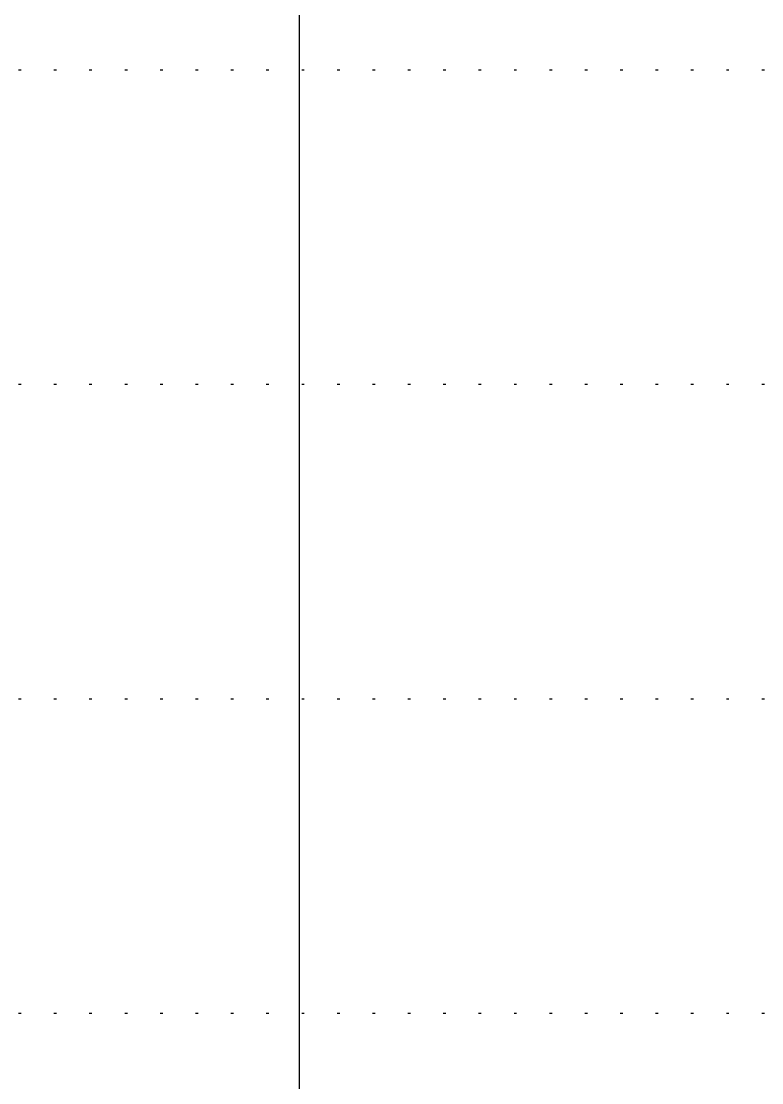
# Model space of a CAD drawing. Header units: millimetres. Extents: x -1499 to 6658, y -12483 to -6008.
# Drawn here: x 2745.56 to 2773.81, y -10447.71 to -10407.21 of the extents above; entities that cross this region are included whole.
import ezdxf

# ---------------------------------------------------------------- set-up
doc = ezdxf.new("R2010")
doc.units = ezdxf.units.MM
doc.linetypes.add('A-DOTLN01H', pattern=[0.125, 0, -0.125])
doc.layers.add('CR-GRID', color=56, linetype='A-DOTLN01H')
doc.layers.add('수직그리드', color=1, linetype='Continuous')

msp = doc.modelspace()

# ---------------------------------------------------------------- linework, layer by layer
at = {"layer": 'CR-GRID', "linetype": 'A-DOTLN01H', "ltscale": 10}
for p, q in [((696.157, -10409.058), (6196.157, -10409.058)), ((696.157, -10421.058), (6196.157, -10421.058)), ((696.157, -10433.058), (6196.157, -10433.058)), ((696.157, -10445.058), (6196.157, -10445.058))]:
    msp.add_line(p, q, dxfattribs=at)
at = {"layer": '수직그리드'}
msp.add_line((2756.157, -10350.198), (2756.157, -11873.058), dxfattribs=at)

doc.saveas('drawing.dxf')
